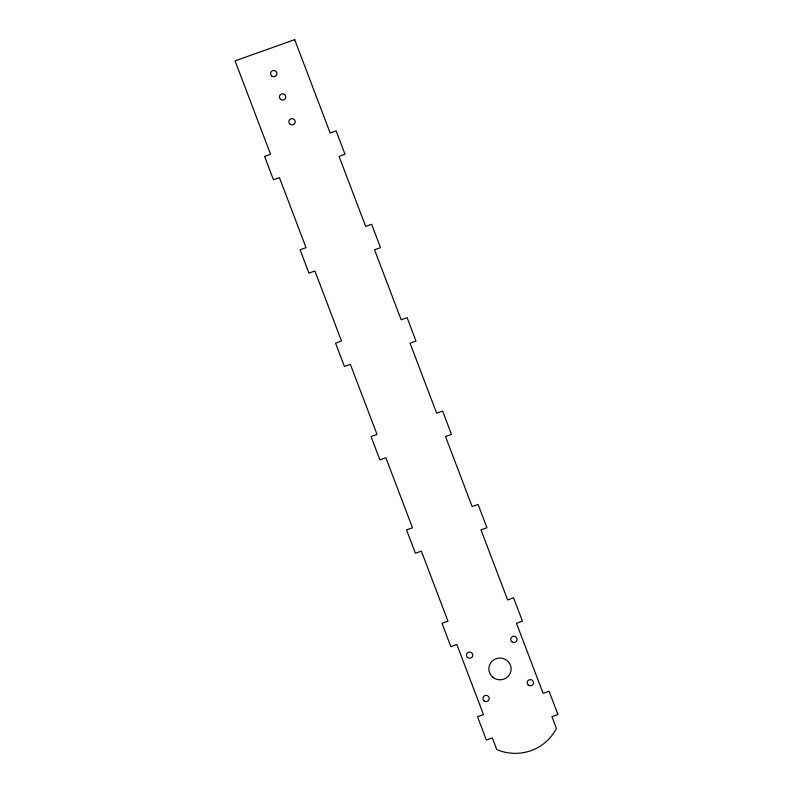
<?xml version="1.0" encoding="UTF-8"?>
<svg xmlns="http://www.w3.org/2000/svg" width="793" height="793" viewBox="0 0 793 793"><rect width="100%" height="100%" fill="white"/><g stroke="black" fill="none" stroke-linecap="round" stroke-linejoin="round"><path stroke-width="1.19" d="M294.699 39.65L235.065 60.883L270.552 154.268L264.584 156.39L273.456 179.743L279.423 177.612L306.039 247.654L300.071 249.775L308.943 273.119L314.91 270.998L341.515 341.03L335.558 343.161L344.43 366.505L350.387 364.384L377.002 434.415L371.045 436.537L379.916 459.89L385.874 457.759L412.489 527.801L406.531 529.922L415.403 553.266L421.361 551.145L447.976 621.177L442.018 623.308L450.89 646.652L456.847 644.531L483.462 714.562L477.505 716.684L486.377 740.028L492.334 737.906L496.775 749.583A46.153 45.013 8.2 0 0 556.408 728.341L551.978 716.674L557.935 714.552L549.063 691.199L543.106 693.33L516.491 623.288L522.448 621.167L513.577 597.823L507.619 599.944L481.004 529.902L486.961 527.781L478.09 504.437L472.132 506.558L445.517 436.527L451.485 434.405L442.613 411.052L436.646 413.183L410.031 343.141L415.998 341.02L407.126 317.676L401.159 319.797L374.544 249.755L380.511 247.634L371.639 224.29L365.672 226.411L339.057 156.38L345.024 154.258L336.153 130.904L330.185 133.036L294.699 39.65M511.852 641.755A3.182 3.103 8.2 0 0 517.016 639.911A3.182 3.103 8.2 0 0 512.774 636.462A3.182 3.103 8.2 0 0 511.852 641.755M484.047 700.853A3.182 3.103 8.2 0 0 489.212 699.02A3.182 3.103 8.2 0 0 484.959 695.56A3.182 3.103 8.2 0 0 484.047 700.853M492.879 677.252A11.142 10.864 8.2 0 0 510.96 670.819A11.142 10.864 8.2 0 0 496.101 658.715A11.142 10.864 8.2 0 0 492.879 677.252M528.316 685.093A3.182 3.103 8.2 0 0 533.481 683.249A3.182 3.103 8.2 0 0 529.238 679.789A3.182 3.103 8.2 0 0 528.316 685.093M467.583 657.526A3.182 3.103 8.2 0 0 472.747 655.682A3.182 3.103 8.2 0 0 468.494 652.223A3.182 3.103 8.2 0 0 467.583 657.526M280.593 99.343A3.182 3.103 8.2 0 0 285.758 97.499A3.182 3.103 8.2 0 0 281.515 94.04A3.182 3.103 8.2 0 0 280.593 99.343M290.02 124.144A3.182 3.103 8.2 0 0 295.184 122.3A3.182 3.103 8.2 0 0 290.942 118.851A3.182 3.103 8.2 0 0 290.02 124.144M271.721 75.989A3.182 3.103 8.2 0 0 276.886 74.155A3.182 3.103 8.2 0 0 272.643 70.696A3.182 3.103 8.2 0 0 271.721 75.989"/></g></svg>
